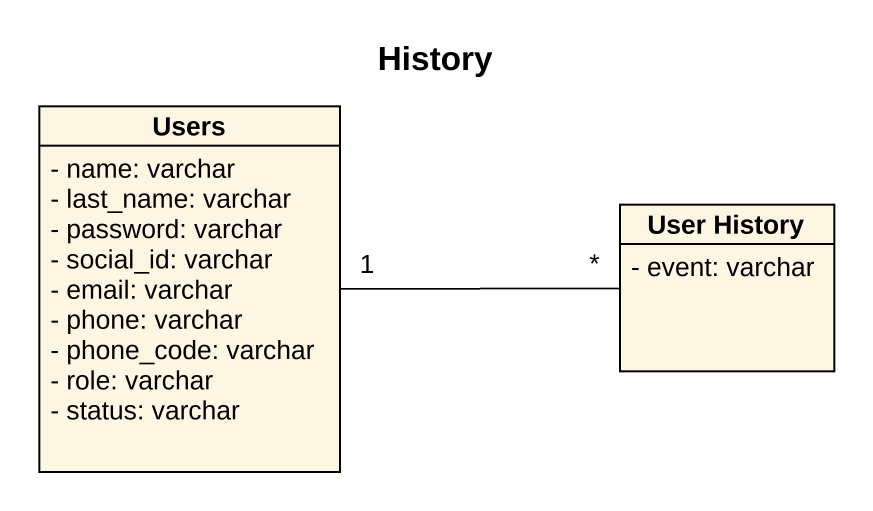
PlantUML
@startuml
title History
hide circle
hide empty members
skinparam classAttributeIconSize 0
class Users {
  - name: varchar
  - last_name: varchar
  - password: varchar
  - social_id: varchar
  - email: varchar
  - phone: varchar
  - phone_code: varchar
  - role: varchar
  - status: varchar
}
class "User History" as User_History {
  - event: varchar
}
Users "1" -right- "*" User_History
@enduml
